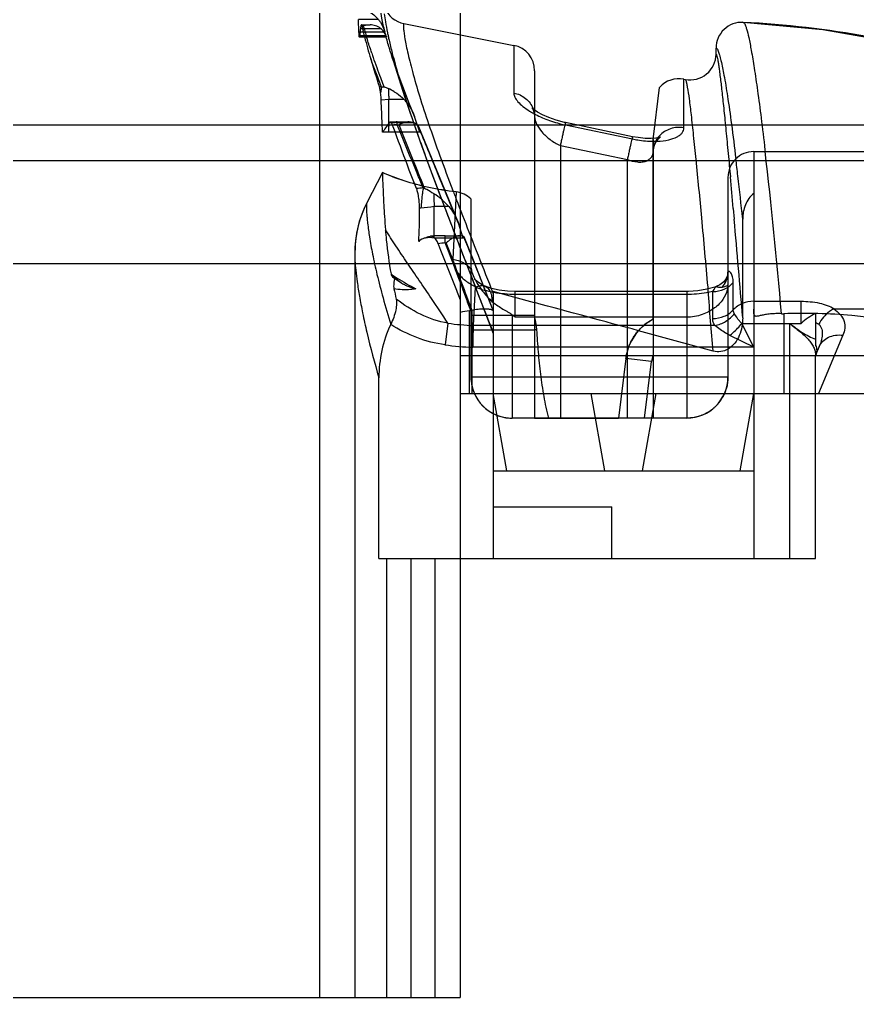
# Model space of a CAD drawing. Header units: millimetres. Extents: x 23075 to 24509, y -21593 to -20579.
# Drawn here: x 23696.15 to 23712.48, y -21283.62 to -21264.56 of the extents above; entities that cross this region are included whole.
import ezdxf

# ---------------------------------------------------------------- set-up
doc = ezdxf.new("R2010")
doc.units = ezdxf.units.MM
doc.header["$LTSCALE"] = 8
doc.layers.add('Cav-cor', color=30, linetype='Continuous')

# ---------------------------------------------------------------- blocks, each defined once
blk = doc.blocks.new('20160901.135126')
at = {"layer": 'Cav-cor', "color": 241}
for p, q in [((-61.316, 21.562), (-61.316, -7.438)), ((-58.578, 21.562), (-58.578, -7.438)), ((-60.171, 11.623), (-60.556, 11.623)), ((-60.549, 11.378), (-60.556, 11.623)), ((-60.52, 11.45), (-60.128, 11.45)), ((-60.503, 11.519), (-60.334, 11.519)), ((-60.493, 11.498), (-60.466, 11.498)), ((-60.492, 11.492), (-60.493, 11.498)), ((-60.489, 11.481), (-60.492, 11.492)), ((-60.334, 11.519), (-60.466, 11.498)), ((-59.674, 11.543), (-57.532, 11.119)), ((-59.674, 11.543), (-57.532, 11.119)), ((-53.081, 11.569), (-53.081, 11.569)), ((-53.06, 11.568), (-53.081, 11.569)), ((-53.061, 11.568), (-53.06, 11.568)), ((-53.06, 11.568), (-53.06, 11.568)), ((-60.042, 11.378), (-60.549, 11.378)), ((-60.015, 11.279), (-60.54, 11.279)), ((-60.023, 11.307), (-60.534, 11.307)), ((-60.042, 11.378), (-60.045, 11.388)), ((-57.532, 11.119), (-57.532, 10.191)), ((-53.59, 10.95), (-53.59, 11.066)), ((-53.59, 10.95), (-53.59, 11.066)), ((-59.647, 10.095), (-59.918, 10.941)), ((-59.901, 10.969), (-59.899, 10.962)), ((-57.127, 10.626), (-57.127, 3.853)), ((-57.127, 10.626), (-57.127, 3.853)), ((-60.109, 10.312), (-60.115, 10.326)), ((-60.057, 10.31), (-60.07, 10.344)), ((-54.815, 9.284), (-54.69, 10.301)), ((-54.815, 9.284), (-54.69, 10.301)), ((-54.215, 10.462), (-54.19, 10.457)), ((-54.215, 10.457), (-54.215, 10.462)), ((-54.215, 10.462), (-54.19, 10.457)), ((-54.215, 9.511), (-54.215, 10.457)), ((-59.964, 10.064), (-60.116, 10.052)), ((-59.964, 9.426), (-59.964, 10.064)), ((-59.667, 10.064), (-59.964, 10.064)), ((-59.649, 10.102), (-59.558, 9.826)), ((-59.487, 9.785), (-59.467, 9.731)), ((-59.365, 9.426), (-59.467, 9.731)), ((-60.095, 9.562), (-91.162, 9.562)), ((-43.697, 9.562), (-60.095, 9.562)), ((-59.941, 9.625), (-59.967, 9.606)), ((-59.965, 9.606), (-59.964, 9.546)), ((-59.886, 9.544), (-59.894, 9.566)), ((-59.882, 9.532), (-59.886, 9.544)), ((-59.859, 9.469), (-59.882, 9.532)), ((-59.806, 9.572), (-59.806, 9.629)), ((-59.806, 9.629), (-59.574, 9.629)), ((-59.806, 9.613), (-59.486, 9.613)), ((-59.806, 9.572), (-59.767, 9.572)), ((-59.748, 9.431), (-59.806, 9.572)), ((-59.711, 9.431), (-59.767, 9.572)), ((-59.486, 9.613), (-59.573, 9.629)), ((-59.379, 9.514), (-59.384, 9.531)), ((-58.632, 7.705), (-59.384, 9.531)), ((-56.527, 9.569), (-55.22, 9.296)), ((-55.215, 9.34), (-56.522, 9.613)), ((-59.42, 9.426), (-59.964, 9.426)), ((-59.845, 9.431), (-59.859, 9.469)), ((-59.365, 9.426), (-59.42, 9.426)), ((-56.624, 9.169), (-56.624, 3.853)), ((-56.624, 9.169), (-55.318, 8.896)), ((-54.815, 5.784), (-54.815, 9.284)), ((-54.815, 9.284), (-54.815, 3.853)), ((-54.678, 9.328), (-54.673, 9.331)), ((-52.856, 9.049), (-47.7, 9.049)), ((-52.856, 9.049), (-52.856, 1.12)), ((-52.856, 9.049), (-47.7, 9.049)), ((-52.636, 9.08), (-52.633, 9.054)), ((-91.162, 8.878), (-9.896, 8.878)), ((-55.318, 3.853), (-55.318, 8.896)), ((-60.089, 8.639), (-60.396, 8.051)), ((-60.089, 8.639), (-60.396, 8.051)), ((-60.089, 8.639), (-60.396, 8.051)), ((-60.089, 8.639), (-60.089, 8.639)), ((-59.116, 8.586), (-59.016, 8.322)), ((-53.326, 8.718), (-53.311, 8.559)), ((-59.427, 8.327), (-59.466, 8.427)), ((-53.358, 8.546), (-53.358, 4.657)), ((-53.358, 8.546), (-53.358, 4.657)), ((-59.312, 8.376), (-59.315, 8.385)), ((-59.297, 8.339), (-59.312, 8.376)), ((-59.272, 8.338), (-59.291, 8.383)), ((-59.016, 8.322), (-58.846, 7.871)), ((-58.655, 8.263), (-58.722, 6.951)), ((-58.718, 8.29), (-58.708, 8.265)), ((-60.397, 8.051), (-60.457, 7.926)), ((-60.396, 8.051), (-60.396, 8.051)), ((-60.396, 8.051), (-60.396, 8.051)), ((-58.368, 8.129), (-58.368, 4.657)), ((-58.368, 8.129), (-58.368, 4.657)), ((-60.457, 7.926), (-60.544, 7.687)), ((-59.085, 7.361), (-59.085, 7.977)), ((-58.798, 7.977), (-59.085, 7.977)), ((-58.846, 7.871), (-57.931, 5.502)), ((-53.255, 7.938), (-53.236, 7.729)), ((-58.632, 7.706), (-58.606, 7.636)), ((-58.517, 7.361), (-58.606, 7.636)), ((-53.071, 5.807), (-53.071, 7.735)), ((-59.152, 7.398), (-59.163, 7.396)), ((-59.095, 7.404), (-59.099, 7.404)), ((-59.082, 7.404), (-59.095, 7.404)), ((-58.517, 7.361), (-59.085, 7.361)), ((-58.991, 7.222), (-59.004, 7.254)), ((-58.868, 7.27), (-58.868, 7.408)), ((-58.868, 7.407), (-58.568, 7.407)), ((-58.868, 7.27), (-58.85, 7.27)), ((-58.568, 7.407), (-58.588, 7.408)), ((-58.503, 7.381), (-58.502, 7.386)), ((-60.632, 7.084), (-60.632, 7.038)), ((-60.624, -7.438), (-60.624, 7.125)), ((-60.624, -7.438), (-60.624, 7.125)), ((-91.162, 6.868), (-9.896, 6.868)), ((-60.632, 7.048), (-60.632, -7.438)), ((-53.358, 6.696), (-53.358, 6.696)), ((-59.895, 6.609), (-59.711, 6.483)), ((-58.081, 6.656), (-58.008, 6.471)), ((-53.367, 6.634), (-53.39, 6.578)), ((-58.317, 5.659), (-58.279, 6.405)), ((-58.089, 6.423), (-58.129, 6.442)), ((-58.097, 6.427), (-58.089, 6.423)), ((-58.089, 6.424), (-58.097, 6.427)), ((-57.963, 6.382), (-58.089, 6.424)), ((-58.008, 6.471), (-57.976, 6.391)), ((-57.976, 6.391), (-57.946, 6.315)), ((-57.946, 6.315), (-57.931, 6.276)), ((-57.931, 6.319), (-57.931, 1.12)), ((-57.534, 6.213), (-57.931, 6.319)), ((-57.504, 5.863), (-57.504, 6.324)), ((-57.127, 6.324), (-57.504, 6.324)), ((-54.815, 6.324), (-57.127, 6.324)), ((-54.162, 6.324), (-54.815, 6.324)), ((-54.162, 6.324), (-54.162, 3.853)), ((-53.753, 6.405), (-53.75, 6.372)), ((-53.75, 6.372), (-53.747, 6.339)), ((-53.516, 6.451), (-53.589, 6.417)), ((-53.589, 6.417), (-53.589, 6.417)), ((-57.127, 6.104), (-57.534, 6.213)), ((-54.162, 6.264), (-57.504, 6.264)), ((-52.856, 6.132), (-51.932, 6.132)), ((-51.932, 5.7), (-51.932, 6.132)), ((-58.392, 4.336), (-58.392, 5.944)), ((-58.352, 5.952), (-58.371, 5.948)), ((-58.345, 5.953), (-58.368, 6.015)), ((-58.352, 5.952), (-58.352, 4.336)), ((-51.284, 5.985), (-48.941, 5.985)), ((-58.368, 5.863), (-57.127, 5.863)), ((-57.564, 5.87), (-57.564, 3.853)), ((-57.504, 5.821), (-57.504, 5.863)), ((-54.815, 5.821), (-57.504, 5.821)), ((-54.162, 5.821), (-54.815, 5.821)), ((-52.271, 5.888), (-52.271, 4.336)), ((-51.65, 5.895), (-51.65, 5.27)), ((-58.816, 5.704), (-58.872, 5.282)), ((-58.368, 5.578), (-57.127, 5.578)), ((-53.614, 5.659), (-58.317, 5.659)), ((-57.089, 5.578), (-57.127, 5.578)), ((-54.815, 5.48), (-55.1, 5.557)), ((-53.089, 5.7), (-51.932, 5.7)), ((-52.856, 5.234), (-53.089, 5.7)), ((-52.152, 1.12), (-52.152, 5.7)), ((-53.645, 5.16), (-54.815, 5.48)), ((-52.856, 5.234), (-53.322, 5.467)), ((-51.116, 5.47), (-51.596, 4.336)), ((-52.856, 5.234), (-58.327, 5.234)), ((-51.578, 5.247), (-51.65, 5.079)), ((-58.578, 5.077), (-47.563, 5.077)), ((-55.345, 5.018), (-55.489, 3.853)), ((-55.345, 5.018), (-55.489, 3.853)), ((-54.846, 4.956), (-55.345, 5.018)), ((-54.982, 3.853), (-54.846, 4.956)), ((-51.65, 1.12), (-51.65, 5.079)), ((-60.161, 1.12), (-60.161, 4.637)), ((-58.368, 4.657), (-54.815, 4.657)), ((-54.815, 4.657), (-53.358, 4.657)), ((-58.578, 4.336), (-43.7, 4.336)), ((-57.665, 2.828), (-57.931, 4.336)), ((-55.755, 2.828), (-56.021, 4.336)), ((-54.766, 4.336), (-55.032, 2.828)), ((-53.121, 2.828), (-52.856, 4.336)), ((-54.162, 3.853), (-57.564, 3.853)), ((-54.162, 3.853), (-57.564, 3.853)), ((-57.127, 3.853), (-55.489, 3.853)), ((-57.931, 2.828), (-52.856, 2.828)), ((-57.931, 2.125), (-55.619, 2.125)), ((-55.619, 1.12), (-55.619, 2.125)), ((-60.161, 1.12), (-51.65, 1.12)), ((-60.01, 1.12), (-60.01, -7.438)), ((-59.539, 1.12), (-59.539, -7.438)), ((-59.067, -7.438), (-59.067, 1.12)), ((-91.162, -7.438), (-60.624, -7.438)), ((-91.162, -7.438), (-60.624, -7.438)), ((-60.624, -7.438), (-58.578, -7.438))]:
    blk.add_line(p, q, dxfattribs=at)
for points in [[(-48.221, 10.71), (-49.769, 11.119), (-51.51, 11.425), (-53.06, 11.568)], [(-59.487, 9.785), (-59.562, 9.972), (-59.824, 10.665), (-59.918, 10.942)], [(-59.558, 9.826), (-59.355, 9.239), (-59.116, 8.586)], [(-57.172, 9.898), (-57.174, 9.899), (-57.161, 9.879), (-57.14, 9.827), (-57.127, 9.742), (-57.127, 9.729)], [(-56.522, 9.613), (-56.545, 9.617), (-56.705, 9.66), (-56.851, 9.712), (-56.974, 9.767), (-57.069, 9.82), (-57.133, 9.863), (-57.167, 9.892), (-57.172, 9.898)], [(-59.806, 9.629), (-59.825, 9.629), (-59.941, 9.625)], [(-54.673, 9.331), (-54.676, 9.33), (-54.704, 9.321), (-54.764, 9.311), (-54.855, 9.304), (-54.972, 9.306), (-55.109, 9.321), (-55.215, 9.34)], [(-54.815, 9.052), (-54.815, 9.068), (-54.795, 9.171)], [(-54.795, 9.171), (-54.753, 9.254), (-54.708, 9.306), (-54.678, 9.328)], [(-60.544, 7.687), (-60.594, 7.478), (-60.618, 7.313)], [(-60.618, 7.313), (-60.629, 7.185), (-60.632, 7.084)], [(-59.099, 7.404), (-59.132, 7.401), (-59.152, 7.398)], [(-58.868, 7.408), (-58.98, 7.407), (-59.095, 7.404)], [(-57.931, 5.953), (-58.333, 6.968), (-58.502, 7.386)], [(-53.358, 6.696), (-53.359, 6.685), (-53.367, 6.634)], [(-58.288, 6.559), (-58.294, 6.567), (-58.292, 6.565)], [(-58.129, 6.442), (-58.221, 6.499), (-58.276, 6.546), (-58.288, 6.559)], [(-53.39, 6.578), (-53.439, 6.513), (-53.516, 6.451)], [(-57.504, 6.324), (-57.655, 6.33), (-57.815, 6.35), (-57.963, 6.382)], [(-53.589, 6.417), (-53.613, 6.409), (-53.771, 6.365), (-53.948, 6.336), (-54.129, 6.324), (-54.162, 6.324)]]:
    blk.add_lwpolyline(points, dxfattribs=at)
for centre, radius, start, end in [((-59.576, 12.036), 0.502, 200.8688, 258.8003), ((-59.576, 12.036), 0.502, 200.8688, 258.8003), ((-44.552, 9.765), 16.056, 173.9748, 174.4892), ((-50.487, 13.872), 10.284, 193.4405, 193.8844), ((-53.789, 13.354), 6.93, 195.5336, 196.19), ((-53.087, 11.066), 0.503, 86.9336, 179.9949), ((-53.087, 11.066), 0.503, 86.9336, 179.9949), ((-54.124, -8.506), 20.102, 72.9238, 86.9667), ((-54.126, -8.515), 20.111, 72.9265, 86.963), ((-54.124, -8.506), 20.102, 72.9238, 86.9667), ((-49.709, 14.065), 11.086, 193.8881, 194.3953), ((-49.26, 14.18), 11.549, 194.3939, 194.5214), ((-52.812, 13.638), 7.947, 196.198, 196.8556), ((-47.124, 14.75), 13.76, 194.588, 196.4465), ((-52.125, 13.846), 8.664, 196.8532, 197.1283), ((-54.796, 12.669), 5.403, 194.5492, 194.8748), ((-53.035, 12.82), 7.109, 191.8036, 192.3435), ((-57.629, 10.626), 0.503, 359.9954, 78.7935), ((-57.629, 10.626), 0.503, 359.9954, 78.7935), ((-47.165, 15.472), 13.885, 198.9347, 199.304), ((-47.904, 14.049), 12.386, 194.4304, 195.3991), ((-54.092, 10.95), 0.502, 258.7911, 0.0074), ((-54.092, 10.95), 0.502, 258.7911, 0.0074), ((-41.715, 16.363), 19.404, 196.4927, 198.1718), ((-60.106, 9.186), 1.126, 90.1722, 92.3177), ((-60.435, 10.218), 0.299, 16.3009, 18.1122), ((-60.527, 10.191), 0.395, 14.0657, 16.2802), ((-60.029, 12.058), 1.748, 267.3706, 269.0709), ((-54.313, 9.969), 0.502, 78.7993, 138.5832), ((-54.313, 9.969), 0.502, 78.7993, 138.5832), ((-60.403, 9.338), 1.033, 58.2948, 65.5278), ((-60.356, 9.38), 0.971, 44.7522, 45.4832), ((-60.198, 9.538), 0.748, 38.7094, 44.7071), ((-60.239, 9.505), 0.8, 34.9908, 38.7332), ((-57.575, 9.728), 0.448, 15.6094, 20.8937), ((-56.255, 11.426), 1.86, 241.8669, 242.7044), ((-59.805, 7.876), 1.737, 90.0356, 95.2717), ((-59.723, 7.702), 1.872, 92.5295, 95.2332), ((-52.591, 10.539), 6.864, 188.5854, 189.3284), ((-54.797, 10.91), 1.66, 269.4855, 271.5307), ((-54.795, 10.801), 1.551, 271.5437, 272.369), ((-52.856, 8.546), 0.503, 90.0072, 180.0077), ((-52.856, 8.546), 0.503, 90.007, 180.0076), ((-158.402, -3.201), 106.477, 4.89747, 6.60932), ((-124.126, 0.312), 71.441, 6.64111, 6.91365), ((-283.626, -12.682), 231.292, 5.1148, 5.26925), ((-137.835, -1.283), 85.243, 6.07285, 6.64022), ((-59.253, 7.189), 1.152, 92.1756, 98.7014), ((-59.925, 8.134), 0.534, 18.2763, 21.2221), ((-59.149, 10.328), 1.994, 265.7635, 266.4594), ((-59.988, 6.892), 1.612, 49.2751, 56.2914), ((21.782, 39.101), 86.195, 200.96225, 201.1176), ((-58.713, 7.764), 0.502, 46.6079, 83.3515), ((-58.713, 7.764), 0.502, 46.6079, 83.3515), ((-58.622, 7.125), 2.002, 152.4254, 179.9998), ((-58.622, 7.125), 2.002, 152.4254, 179.9998), ((-60.784, 7.951), 1.415, 3.3512, 6.8121), ((-60.886, 7.945), 1.517, 0.0138, 3.355), ((-54.062, 7.573), 5.294, 174.3299, 175.9399), ((78.122, 60.877), 146.597, 201.12328, 201.39272), ((-59.269, 7.072), 0.879, 94.7522, 96.5549), ((-435.341, -26.184), 383.607, 4.78372, 5.07187), ((-58.616, 7.124), 2.008, 167.1285, 179.9794), ((-59.036, 6.505), 0.9, 92.8797, 98.1056), ((-59.142, 7.327), 0.0722, 91.6062, 97.6523), ((-59.092, 7.32), 0.0842, 94.4239, 98.3251), ((-58.866, 1.53), 5.877, 90.0199, 92.1414), ((-59.188, 7.245), 0.167, 45.4034, 49.5077), ((-58.621, 4.599), 2.682, 95.2845, 98.2183), ((-104.311, -10.564), 48.817, 20.1015, 21.4273), ((-132.019, -21.568), 78.647, 20.69277, 21.51021), ((-58.563, 7.123), 0.288, 106.7168, 109.7911), ((-57.127, 6.395), 1.693, 144.3682, 145.1864), ((-173.479, -39.286), 124.086, 21.37824, 22.09154), ((240.962, 124.569), 321.45, 201.37612, 201.51933), ((-53.784, 6.696), 0.426, 355.6443, 359.9924), ((-85.519, 6.259), 32.265, 359.4726, 0.4211), ((-50.206, 8.401), 9.872, 191.8346, 193.0269), ((-462.991, -29.721), 410.83, 4.87045, 5.03557), ((-98.957, -8.595), 43.113, 19.7144, 20.0895), ((-150.143, -28.436), 98.029, 20.57524, 20.70503), ((-215.03, -583.046), 609.944, 74.799123, 74.996278), ((-58.247, 5.321), 0.639, 101.2088, 103.146), ((-56.824, 6.737), 1.14, 229.5314, 230.0967), ((-54.348, 4.894), 1.005, 117.744, 172.96), ((-52.288, 6.341), 0.452, 266.7312, 272.0917), ((-58.061, 11.273), 5.62, 262.2883, 267.3899), ((-58.052, 11.456), 6.228, 262.4281, 267.4634), ((-54.348, 4.894), 0.502, 158.5983, 172.96), ((-57.564, 4.657), 0.804, 180, 270), ((-54.162, 4.657), 0.804, 270, 0)]:
    blk.add_arc(centre, radius, start, end, dxfattribs=at)
for points, knots in [([(-60.441, 11.824), (-60.417, 11.814), (-60.315, 11.764), (-60.226, 11.689), (-60.171, 11.623)], [0, 0, 0, 0, 0.235556, 1, 1, 1, 1]), ([(-60.045, 11.389), (-60.067, 11.476), (-60.099, 11.623), (-60.119, 11.773), (-60.122, 11.834)], [0, 0, 0, 0, 0.591201, 1, 1, 1, 1]), ([(-60.057, 11.737), (-60.051, 11.684), (-60.033, 11.56), (-60.009, 11.437), (-59.994, 11.366)], [0, 0, 0, 0, 0.424872, 1, 1, 1, 1]), ([(-60.503, 11.519), (-60.505, 11.519), (-60.509, 11.512), (-60.512, 11.499), (-60.517, 11.477), (-60.518, 11.46), (-60.52, 11.45)], [0, 0, 0, 0, 0.086769, 0.278315, 0.583753, 1, 1, 1, 1]), ([(-60.499, 11.515), (-60.499, 11.516), (-60.5, 11.517), (-60.502, 11.519), (-60.503, 11.519)], [0, 0, 0, 0, 0.343448, 1, 1, 1, 1]), ([(-60.493, 11.498), (-60.493, 11.5), (-60.495, 11.506), (-60.497, 11.511), (-60.499, 11.515)], [0, 0, 0, 0, 0.315317, 1, 1, 1, 1]), ([(-60.128, 11.45), (-60.157, 11.473), (-60.224, 11.509), (-60.298, 11.519), (-60.334, 11.519)], [0, 0, 0, 0, 0.504093, 1, 1, 1, 1]), ([(-60.171, 11.623), (-60.156, 11.606), (-60.103, 11.534), (-60.065, 11.452), (-60.045, 11.388)], [0, 0, 0, 0, 0.254868, 1, 1, 1, 1]), ([(-60.023, 11.307), (-60.032, 11.333), (-60.061, 11.387), (-60.103, 11.43), (-60.128, 11.45)], [0, 0, 0, 0, 0.467049, 1, 1, 1, 1]), ([(-59.674, 11.542), (-59.676, 11.54), (-59.679, 11.531), (-59.683, 11.506), (-59.682, 11.458), (-59.674, 11.379), (-59.659, 11.274), (-59.635, 11.142), (-59.602, 10.986), (-59.559, 10.805), (-59.485, 10.519), (-59.365, 10.109), (-59.186, 9.563), (-58.967, 8.947), (-58.805, 8.516), (-58.718, 8.29)], [0, 0, 0, 0, 0.002842, 0.007432, 0.022392, 0.045483, 0.076834, 0.116213, 0.163352, 0.21798, 0.279826, 0.42408, 0.59389, 0.786778, 1, 1, 1, 1]), ([(-53.06, 11.568), (-53.055, 11.568), (-53.043, 11.558), (-53.029, 11.533), (-53.012, 11.494), (-52.984, 11.407), (-52.946, 11.248), (-52.897, 10.994), (-52.84, 10.649), (-52.777, 10.209), (-52.707, 9.675), (-52.66, 9.289), (-52.636, 9.08)], [0, 0, 0, 0, 0.006111, 0.016877, 0.03347, 0.056644, 0.125027, 0.226055, 0.363377, 0.538986, 0.751754, 1, 1, 1, 1]), ([(-60.54, 11.279), (-60.54, 11.279), (-60.542, 11.282), (-60.543, 11.287), (-60.544, 11.295), (-60.546, 11.312), (-60.547, 11.34), (-60.548, 11.365), (-60.549, 11.378)], [0, 0, 0, 0, 0.021958, 0.07425, 0.158317, 0.273364, 0.588984, 1, 1, 1, 1]), ([(-60.534, 11.307), (-60.534, 11.303), (-60.535, 11.296), (-60.537, 11.287), (-60.538, 11.282), (-60.539, 11.279), (-60.54, 11.279)], [0, 0, 0, 0, 0.419498, 0.727934, 0.919675, 1, 1, 1, 1]), ([(-60.298, 10.966), (-60.308, 10.995), (-60.345, 11.104), (-60.38, 11.213), (-60.405, 11.294)], [0, 0, 0, 0, 0.263307, 1, 1, 1, 1]), ([(-60.014, 11.279), (-60.013, 11.279), (-60.014, 11.283), (-60.015, 11.287), (-60.018, 11.296), (-60.021, 11.307), (-60.025, 11.322), (-60.032, 11.346), (-60.038, 11.365), (-60.042, 11.378)], [0, 0, 0, 0, 0.017022, 0.068421, 0.153664, 0.270695, 0.417146, 0.59025, 1, 1, 1, 1]), ([(-60.024, 11.307), (-60.023, 11.303), (-60.02, 11.296), (-60.017, 11.287), (-60.015, 11.283), (-60.014, 11.279), (-60.014, 11.279)], [0, 0, 0, 0, 0.42302, 0.736338, 0.930835, 1, 1, 1, 1]), ([(-59.918, 10.941), (-59.927, 10.971), (-59.963, 11.084), (-59.996, 11.198), (-60.018, 11.282)], [0, 0, 0, 0, 0.269666, 1, 1, 1, 1]), ([(-59.98, 11.3), (-59.975, 11.275), (-59.95, 11.164), (-59.923, 11.054), (-59.901, 10.969)], [0, 0, 0, 0, 0.230239, 1, 1, 1, 1]), ([(-53.59, 11.066), (-53.586, 11.066), (-53.574, 11.059), (-53.554, 11.026), (-53.542, 10.992), (-53.533, 10.966)], [0, 0, 0, 0, 0.113308, 0.304535, 1, 1, 1, 1]), ([(-60.07, 10.344), (-60.088, 10.391), (-60.157, 10.57), (-60.222, 10.749), (-60.269, 10.882)], [0, 0, 0, 0, 0.264812, 1, 1, 1, 1]), ([(-59.467, 9.731), (-59.554, 9.948), (-59.712, 10.346), (-59.856, 10.75), (-59.916, 10.934)], [0, 0, 0, 0, 0.546937, 1, 1, 1, 1]), ([(-53.59, 10.95), (-53.585, 10.944), (-53.578, 10.924), (-53.568, 10.887), (-53.556, 10.831), (-53.544, 10.759), (-53.531, 10.669), (-53.51, 10.516), (-53.483, 10.287), (-53.448, 9.969), (-53.41, 9.596), (-53.369, 9.173), (-53.341, 8.875), (-53.326, 8.718)], [0, 0, 0, 0, 0.009906, 0.027209, 0.05222, 0.085028, 0.125491, 0.173369, 0.290166, 0.433173, 0.600339, 0.789833, 1, 1, 1, 1]), ([(-53.533, 10.966), (-53.53, 10.956), (-53.515, 10.909), (-53.503, 10.861), (-53.494, 10.822)], [0, 0, 0, 0, 0.207025, 1, 1, 1, 1]), ([(-60.115, 10.326), (-60.151, 10.417), (-60.222, 10.592), (-60.288, 10.769), (-60.32, 10.854)], [0, 0, 0, 0, 0.519105, 1, 1, 1, 1]), ([(-59.846, 10.76), (-59.832, 10.709), (-59.77, 10.488), (-59.703, 10.269), (-59.649, 10.101)], [0, 0, 0, 0, 0.23072, 1, 1, 1, 1]), ([(-53.494, 10.822), (-53.472, 10.729), (-53.426, 10.5), (-53.359, 10.087), (-53.283, 9.544), (-53.231, 9.136), (-53.204, 8.911)], [0, 0, 0, 0, 0.148308, 0.363052, 0.647944, 1, 1, 1, 1]), ([(-60.109, 10.312), (-60.11, 10.308), (-60.113, 10.291), (-60.116, 10.274), (-60.118, 10.261)], [0, 0, 0, 0, 0.216503, 1, 1, 1, 1]), ([(-60.058, 10.31), (-60.051, 10.308), (-60.023, 10.298), (-59.995, 10.287), (-59.975, 10.278)], [0, 0, 0, 0, 0.244357, 1, 1, 1, 1]), ([(-54.19, 10.457), (-54.185, 10.451), (-54.178, 10.433), (-54.173, 10.415), (-54.17, 10.403)], [0, 0, 0, 0, 0.367024, 1, 1, 1, 1]), ([(-54.17, 10.403), (-54.168, 10.396), (-54.16, 10.364), (-54.154, 10.33), (-54.15, 10.304)], [0, 0, 0, 0, 0.204868, 1, 1, 1, 1]), ([(-54.15, 10.304), (-54.136, 10.229), (-54.111, 10.049), (-54.073, 9.736), (-54.03, 9.342), (-53.962, 8.674), (-53.867, 7.687), (-53.793, 6.857), (-53.753, 6.405)], [0, 0, 0, 0, 0.058079, 0.139157, 0.241032, 0.361723, 0.652889, 1, 1, 1, 1]), ([(-60.127, 10.193), (-60.129, 10.202), (-60.133, 10.233), (-60.139, 10.265), (-60.144, 10.287)], [0, 0, 0, 0, 0.282336, 1, 1, 1, 1]), ([(-60.118, 10.261), (-60.119, 10.256), (-60.123, 10.233), (-60.125, 10.21), (-60.127, 10.193)], [0, 0, 0, 0, 0.229351, 1, 1, 1, 1]), ([(-60.116, 10.052), (-60.116, 10.064), (-60.119, 10.111), (-60.123, 10.158), (-60.127, 10.193)], [0, 0, 0, 0, 0.266417, 1, 1, 1, 1]), ([(-59.975, 10.278), (-59.974, 10.264), (-59.973, 10.232), (-59.975, 10.191), (-59.974, 10.155), (-59.969, 10.115), (-59.963, 10.085), (-59.964, 10.064)], [0, 0, 0, 0, 0.201583, 0.440284, 0.571119, 0.708935, 1, 1, 1, 1]), ([(-59.86, 10.217), (-59.844, 10.207), (-59.778, 10.164), (-59.718, 10.114), (-59.675, 10.073)], [0, 0, 0, 0, 0.243191, 1, 1, 1, 1]), ([(-57.532, 10.191), (-57.449, 10.176), (-57.29, 10.105), (-57.185, 9.964), (-57.156, 9.888)], [0, 0, 0, 0, 0.507967, 1, 1, 1, 1]), ([(-57.532, 10.191), (-57.532, 10.163), (-57.513, 10.1), (-57.449, 10.013), (-57.351, 9.923), (-57.271, 9.867), (-57.226, 9.84)], [0, 0, 0, 0, 0.173807, 0.395199, 0.671134, 1, 1, 1, 1]), ([(-60.09, 9.426), (-60.092, 9.478), (-60.099, 9.687), (-60.109, 9.896), (-60.116, 10.052)], [0, 0, 0, 0, 0.251654, 1, 1, 1, 1]), ([(-59.647, 10.095), (-59.544, 9.774), (-59.304, 9.087), (-58.895, 7.998), (-58.428, 6.789), (-58.1, 5.945), (-57.931, 5.507)], [0, 0, 0, 0, 0.206261, 0.445894, 0.712367, 1, 1, 1, 1]), ([(-57.226, 9.84), (-57.219, 9.835), (-57.188, 9.816), (-57.157, 9.798), (-57.132, 9.785)], [0, 0, 0, 0, 0.242936, 1, 1, 1, 1]), ([(-57.127, 9.729), (-57.127, 9.68), (-57.089, 9.57), (-56.982, 9.42), (-56.826, 9.275), (-56.696, 9.199), (-56.624, 9.169)], [0, 0, 0, 0, 0.190332, 0.428459, 0.703035, 1, 1, 1, 1]), ([(-57.108, 9.773), (-57.021, 9.727), (-56.83, 9.647), (-56.632, 9.591), (-56.527, 9.569)], [0, 0, 0, 0, 0.480093, 1, 1, 1, 1]), ([(-59.965, 9.609), (-59.986, 9.577), (-60.027, 9.515), (-60.069, 9.454), (-60.09, 9.426)], [0, 0, 0, 0, 0.523068, 1, 1, 1, 1]), ([(-59.902, 9.585), (-59.904, 9.591), (-59.91, 9.602), (-59.921, 9.618), (-59.934, 9.626), (-59.941, 9.625)], [0, 0, 0, 0, 0.349256, 0.624524, 1, 1, 1, 1]), ([(-59.894, 9.566), (-59.895, 9.568), (-59.897, 9.574), (-59.9, 9.58), (-59.902, 9.585)], [0, 0, 0, 0, 0.26406, 1, 1, 1, 1]), ([(-59.573, 9.629), (-59.589, 9.629), (-59.657, 9.624), (-59.722, 9.597), (-59.767, 9.572)], [0, 0, 0, 0, 0.231732, 1, 1, 1, 1]), ([(-59.384, 9.531), (-59.391, 9.548), (-59.422, 9.583), (-59.462, 9.603), (-59.486, 9.613)], [0, 0, 0, 0, 0.406836, 1, 1, 1, 1]), ([(-56.522, 9.613), (-56.523, 9.613), (-56.524, 9.609), (-56.526, 9.604), (-56.529, 9.593), (-56.533, 9.579), (-56.537, 9.561), (-56.545, 9.529), (-56.556, 9.482), (-56.571, 9.416), (-56.588, 9.34), (-56.606, 9.256), (-56.618, 9.198), (-56.624, 9.169)], [0, 0, 0, 0, 0.005122, 0.019322, 0.042664, 0.075034, 0.116188, 0.1657, 0.288018, 0.438064, 0.610854, 0.800679, 1, 1, 1, 1]), ([(-56.527, 9.569), (-56.526, 9.576), (-56.524, 9.586), (-56.522, 9.599), (-56.521, 9.608), (-56.521, 9.611), (-56.522, 9.613), (-56.522, 9.613)], [0, 0, 0, 0, 0.42874, 0.740216, 0.93083, 0.980078, 1, 1, 1, 1]), ([(-59.964, 9.426), (-59.975, 9.428), (-60.017, 9.432), (-60.059, 9.43), (-60.09, 9.426)], [0, 0, 0, 0, 0.256914, 1, 1, 1, 1]), ([(-59.466, 8.427), (-59.5, 8.514), (-59.629, 8.848), (-59.755, 9.183), (-59.845, 9.431)], [0, 0, 0, 0, 0.262996, 1, 1, 1, 1]), ([(-59.315, 8.385), (-59.353, 8.477), (-59.497, 8.826), (-59.641, 9.174), (-59.748, 9.431)], [0, 0, 0, 0, 0.262942, 1, 1, 1, 1]), ([(-59.291, 8.383), (-59.328, 8.475), (-59.467, 8.825), (-59.607, 9.174), (-59.711, 9.431)], [0, 0, 0, 0, 0.263097, 1, 1, 1, 1]), ([(-58.605, 7.632), (-58.741, 7.966), (-59, 8.593), (-59.259, 9.22), (-59.379, 9.514)], [0, 0, 0, 0, 0.531862, 1, 1, 1, 1]), ([(-55.215, 9.34), (-55.216, 9.34), (-55.217, 9.336), (-55.219, 9.331), (-55.222, 9.32), (-55.226, 9.306), (-55.231, 9.288), (-55.238, 9.257), (-55.249, 9.209), (-55.264, 9.143), (-55.281, 9.067), (-55.299, 8.984), (-55.312, 8.926), (-55.318, 8.896)], [0, 0, 0, 0, 0.005117, 0.01931, 0.042646, 0.075013, 0.116164, 0.165672, 0.287986, 0.438034, 0.610835, 0.800672, 1, 1, 1, 1]), ([(-55.22, 9.296), (-55.219, 9.302), (-55.218, 9.313), (-55.216, 9.327), (-55.215, 9.335), (-55.215, 9.339), (-55.215, 9.34), (-55.215, 9.34)], [0, 0, 0, 0, 0.428682, 0.740231, 0.930918, 0.980155, 1, 1, 1, 1]), ([(-54.695, 9.356), (-54.705, 9.345), (-54.741, 9.302), (-54.769, 9.253), (-54.784, 9.214)], [0, 0, 0, 0, 0.252551, 1, 1, 1, 1]), ([(-54.731, 9.251), (-54.658, 9.254), (-54.527, 9.269), (-54.378, 9.316), (-54.292, 9.37), (-54.248, 9.413), (-54.221, 9.46), (-54.215, 9.495), (-54.215, 9.511)], [0, 0, 0, 0, 0.351958, 0.629878, 0.741153, 0.836609, 0.920709, 1, 1, 1, 1]), ([(-54.215, 9.511), (-54.302, 9.527), (-54.483, 9.516), (-54.637, 9.419), (-54.695, 9.356)], [0, 0, 0, 0, 0.505273, 1, 1, 1, 1]), ([(-55.22, 9.296), (-55.186, 9.289), (-55.051, 9.264), (-54.914, 9.251), (-54.812, 9.25)], [0, 0, 0, 0, 0.25728, 1, 1, 1, 1]), ([(-54.784, 9.214), (-54.789, 9.201), (-54.807, 9.149), (-54.815, 9.093), (-54.815, 9.052)], [0, 0, 0, 0, 0.251934, 1, 1, 1, 1]), ([(-55.318, 8.896), (-55.256, 8.871), (-55.161, 8.844), (-55.036, 8.843), (-54.957, 8.861), (-54.893, 8.894), (-54.847, 8.939), (-54.821, 8.993), (-54.815, 9.032), (-54.815, 9.052)], [0, 0, 0, 0, 0.323949, 0.470291, 0.599947, 0.712861, 0.81303, 0.906705, 1, 1, 1, 1]), ([(-60.089, 8.639), (-60.09, 8.637), (-60.09, 8.629), (-60.091, 8.615), (-60.091, 8.591), (-60.09, 8.56), (-60.089, 8.52), (-60.087, 8.451), (-60.082, 8.342), (-60.075, 8.186), (-60.065, 7.996), (-60.052, 7.772), (-60.041, 7.612), (-60.034, 7.526)], [0, 0, 0, 0, 0.006232, 0.019613, 0.040298, 0.068385, 0.103963, 0.147115, 0.256333, 0.396234, 0.566799, 0.768057, 1, 1, 1, 1]), ([(-58.655, 8.263), (-58.834, 8.284), (-59.176, 8.339), (-59.656, 8.465), (-59.952, 8.578), (-60.089, 8.639)], [0, 0, 0, 0, 0.363776, 0.697227, 1, 1, 1, 1]), ([(-59.392, 8.197), (-59.393, 8.207), (-59.401, 8.242), (-59.41, 8.276), (-59.418, 8.301)], [0, 0, 0, 0, 0.268784, 1, 1, 1, 1]), ([(-59.38, 8.119), (-59.38, 8.125), (-59.384, 8.152), (-59.388, 8.178), (-59.392, 8.197)], [0, 0, 0, 0, 0.257751, 1, 1, 1, 1]), ([(-59.314, 8.231), (-59.315, 8.22), (-59.321, 8.175), (-59.326, 8.13), (-59.329, 8.096)], [0, 0, 0, 0, 0.235727, 1, 1, 1, 1]), ([(-59.297, 8.339), (-59.298, 8.331), (-59.305, 8.295), (-59.31, 8.259), (-59.314, 8.231)], [0, 0, 0, 0, 0.222799, 1, 1, 1, 1]), ([(-59.272, 8.338), (-59.257, 8.33), (-59.197, 8.297), (-59.138, 8.262), (-59.093, 8.234)], [0, 0, 0, 0, 0.240994, 1, 1, 1, 1]), ([(-59.093, 8.234), (-59.092, 8.193), (-59.089, 8.108), (-59.085, 8.022), (-59.085, 7.977)], [0, 0, 0, 0, 0.474926, 1, 1, 1, 1]), ([(-52.856, 8.234), (-52.928, 8.176), (-53.038, 8.015), (-53.071, 7.828), (-53.071, 7.735)], [0, 0, 0, 0, 0.499106, 1, 1, 1, 1]), ([(-60.396, 8.051), (-60.4, 8.044), (-60.403, 8.022), (-60.405, 7.982), (-60.404, 7.924), (-60.4, 7.848), (-60.392, 7.756), (-60.376, 7.599), (-60.343, 7.362), (-60.283, 7.029), (-60.195, 6.633), (-60.077, 6.175), (-59.983, 5.851), (-59.93, 5.679)], [0, 0, 0, 0, 0.009739, 0.026433, 0.050302, 0.081427, 0.119762, 0.165141, 0.276463, 0.415475, 0.582556, 0.777424, 1, 1, 1, 1]), ([(-58.936, 8.114), (-58.924, 8.104), (-58.876, 8.06), (-58.83, 8.014), (-58.798, 7.977)], [0, 0, 0, 0, 0.247315, 1, 1, 1, 1]), ([(-59.384, 7.299), (-59.381, 7.353), (-59.37, 7.568), (-59.369, 7.783), (-59.369, 7.945)], [0, 0, 0, 0, 0.248009, 1, 1, 1, 1]), ([(-58.816, 5.704), (-58.921, 5.866), (-59.107, 6.145), (-59.372, 6.535), (-59.605, 6.875), (-59.826, 7.203), (-59.966, 7.42), (-60.034, 7.526)], [0, 0, 0, 0, 0.264577, 0.458145, 0.646545, 0.82766, 1, 1, 1, 1]), ([(-60.034, 7.526), (-60.029, 7.459), (-60.004, 7.17), (-59.963, 6.883), (-59.924, 6.664)], [0, 0, 0, 0, 0.230521, 1, 1, 1, 1]), ([(-59.163, 7.396), (-59.201, 7.385), (-59.278, 7.364), (-59.358, 7.331), (-59.384, 7.299)], [0, 0, 0, 0, 0.490802, 1, 1, 1, 1]), ([(-59.085, 7.361), (-59.14, 7.373), (-59.248, 7.379), (-59.348, 7.332), (-59.384, 7.299)], [0, 0, 0, 0, 0.534357, 1, 1, 1, 1]), ([(-59.08, 7.372), (-59.083, 7.375), (-59.097, 7.385), (-59.113, 7.394), (-59.126, 7.397)], [0, 0, 0, 0, 0.272856, 1, 1, 1, 1]), ([(-59.081, 7.404), (-59.083, 7.404), (-59.089, 7.403), (-59.085, 7.403), (-59.085, 7.403)], [0, 0, 0, 0, 0.818179, 1, 1, 1, 1]), ([(-59.004, 7.254), (-59.009, 7.265), (-59.026, 7.305), (-59.049, 7.342), (-59.071, 7.363)], [0, 0, 0, 0, 0.293488, 1, 1, 1, 1]), ([(-58.793, 7.317), (-58.798, 7.314), (-58.817, 7.298), (-58.836, 7.282), (-58.85, 7.27)], [0, 0, 0, 0, 0.24284, 1, 1, 1, 1]), ([(-58.725, 7.364), (-58.731, 7.36), (-58.754, 7.346), (-58.777, 7.33), (-58.793, 7.317)], [0, 0, 0, 0, 0.23889, 1, 1, 1, 1]), ([(-58.661, 7.394), (-58.666, 7.392), (-58.688, 7.384), (-58.709, 7.373), (-58.725, 7.364)], [0, 0, 0, 0, 0.236944, 1, 1, 1, 1]), ([(-58.588, 7.408), (-58.593, 7.408), (-58.612, 7.407), (-58.632, 7.403), (-58.646, 7.399)], [0, 0, 0, 0, 0.23607, 1, 1, 1, 1]), ([(-58.502, 7.386), (-58.503, 7.389), (-58.509, 7.393), (-58.531, 7.401), (-58.552, 7.405), (-58.568, 7.407)], [0, 0, 0, 0, 0.107479, 0.298599, 1, 1, 1, 1]), ([(-60.624, 7.125), (-60.628, 7.117), (-60.631, 7.091), (-60.632, 7.066), (-60.632, 7.05)], [0, 0, 0, 0, 0.358184, 1, 1, 1, 1]), ([(-58.578, 6.169), (-58.613, 6.259), (-58.749, 6.611), (-58.888, 6.961), (-58.991, 7.222)], [0, 0, 0, 0, 0.257338, 1, 1, 1, 1]), ([(-60.632, 7.042), (-60.632, 7), (-60.627, 6.899), (-60.611, 6.721), (-60.583, 6.493), (-60.539, 6.214), (-60.477, 5.887), (-60.358, 5.353), (-60.246, 4.932), (-60.161, 4.637)], [0, 0, 0, 0, 0.051183, 0.12392, 0.217662, 0.332334, 0.468075, 0.624718, 1, 1, 1, 1]), ([(-58.722, 6.951), (-58.727, 6.854), (-58.662, 6.724), (-58.553, 6.603), (-58.443, 6.507), (-58.345, 6.446), (-58.274, 6.411)], [0, 0, 0, 0, 0.402333, 0.53174, 0.674153, 1, 1, 1, 1]), ([(-58.722, 6.951), (-58.65, 6.943), (-58.51, 6.899), (-58.4, 6.801), (-58.359, 6.744)], [0, 0, 0, 0, 0.507092, 1, 1, 1, 1]), ([(-58.368, 6.811), (-58.368, 6.806), (-58.367, 6.784), (-58.363, 6.762), (-58.359, 6.745)], [0, 0, 0, 0, 0.216663, 1, 1, 1, 1]), ([(-58.359, 6.745), (-58.356, 6.73), (-58.34, 6.668), (-58.315, 6.609), (-58.292, 6.565)], [0, 0, 0, 0, 0.23024, 1, 1, 1, 1]), ([(-53.255, 6.496), (-53.255, 6.534), (-53.261, 6.6), (-53.287, 6.672), (-53.317, 6.704), (-53.337, 6.713), (-53.353, 6.709), (-53.358, 6.7), (-53.358, 6.696)], [0, 0, 0, 0, 0.420394, 0.723648, 0.828101, 0.902365, 0.956255, 1, 1, 1, 1]), ([(-59.924, 6.664), (-59.923, 6.657), (-59.918, 6.637), (-59.907, 6.618), (-59.895, 6.609)], [0, 0, 0, 0, 0.297721, 1, 1, 1, 1]), ([(-59.924, 6.664), (-59.885, 6.636), (-59.728, 6.531), (-59.564, 6.438), (-59.438, 6.375)], [0, 0, 0, 0, 0.252467, 1, 1, 1, 1]), ([(-59.895, 6.609), (-59.889, 6.604), (-59.873, 6.598), (-59.856, 6.6), (-59.847, 6.602)], [0, 0, 0, 0, 0.465402, 1, 1, 1, 1]), ([(-59.847, 6.602), (-59.858, 6.56), (-59.873, 6.486), (-59.875, 6.408), (-59.868, 6.376)], [0, 0, 0, 0, 0.5717, 1, 1, 1, 1]), ([(-59.847, 6.602), (-59.837, 6.591), (-59.797, 6.546), (-59.749, 6.507), (-59.711, 6.483)], [0, 0, 0, 0, 0.24683, 1, 1, 1, 1]), ([(-59.711, 6.483), (-59.69, 6.47), (-59.606, 6.421), (-59.511, 6.389), (-59.439, 6.375)], [0, 0, 0, 0, 0.245508, 1, 1, 1, 1]), ([(-58.292, 6.565), (-58.284, 6.548), (-58.247, 6.48), (-58.205, 6.415), (-58.17, 6.367)], [0, 0, 0, 0, 0.236483, 1, 1, 1, 1]), ([(-53.654, 6.32), (-53.578, 6.321), (-53.428, 6.351), (-53.302, 6.441), (-53.255, 6.496)], [0, 0, 0, 0, 0.509904, 1, 1, 1, 1]), ([(-53.466, 6.409), (-53.435, 6.445), (-53.385, 6.525), (-53.363, 6.617), (-53.359, 6.663)], [0, 0, 0, 0, 0.504247, 1, 1, 1, 1]), ([(-59.438, 6.375), (-59.474, 6.369), (-59.616, 6.349), (-59.763, 6.355), (-59.868, 6.376)], [0, 0, 0, 0, 0.254818, 1, 1, 1, 1]), ([(-58.274, 6.411), (-58.276, 6.41), (-58.279, 6.409), (-58.279, 6.406), (-58.279, 6.405)], [0, 0, 0, 0, 0.574684, 1, 1, 1, 1]), ([(-57.504, 6.264), (-57.643, 6.264), (-57.907, 6.287), (-58.163, 6.358), (-58.279, 6.405)], [0, 0, 0, 0, 0.526978, 1, 1, 1, 1]), ([(-58.274, 6.411), (-58.245, 6.425), (-58.187, 6.444), (-58.124, 6.437), (-58.097, 6.427)], [0, 0, 0, 0, 0.532212, 1, 1, 1, 1]), ([(-58.17, 6.367), (-58.154, 6.346), (-58.09, 6.262), (-58.017, 6.183), (-57.957, 6.128)], [0, 0, 0, 0, 0.239766, 1, 1, 1, 1]), ([(-58.089, 6.423), (-58.06, 6.41), (-58.005, 6.361), (-57.978, 6.294), (-57.969, 6.257)], [0, 0, 0, 0, 0.461, 1, 1, 1, 1]), ([(-53.371, 6.35), (-53.387, 6.285), (-53.453, 6.152), (-53.622, 5.983), (-53.865, 5.854), (-54.06, 5.821), (-54.162, 5.821)], [0, 0, 0, 0, 0.197216, 0.427904, 0.697723, 1, 1, 1, 1]), ([(-53.654, 6.32), (-53.694, 6.311), (-53.862, 6.278), (-54.033, 6.264), (-54.162, 6.264)], [0, 0, 0, 0, 0.241132, 1, 1, 1, 1]), ([(-53.655, 5.795), (-53.654, 5.841), (-53.652, 6.016), (-53.652, 6.191), (-53.654, 6.321)], [0, 0, 0, 0, 0.259951, 1, 1, 1, 1]), ([(-53.654, 6.32), (-53.645, 6.333), (-53.631, 6.356), (-53.613, 6.386), (-53.602, 6.406), (-53.593, 6.415), (-53.589, 6.417)], [0, 0, 0, 0, 0.397735, 0.695153, 0.889136, 1, 1, 1, 1]), ([(-53.589, 6.417), (-53.584, 6.419), (-53.568, 6.414), (-53.542, 6.408), (-53.506, 6.404), (-53.479, 6.406), (-53.466, 6.409)], [0, 0, 0, 0, 0.136275, 0.368533, 0.668659, 1, 1, 1, 1]), ([(-53.466, 6.409), (-53.451, 6.412), (-53.424, 6.417), (-53.39, 6.428), (-53.369, 6.436), (-53.358, 6.445), (-53.358, 6.45)], [0, 0, 0, 0, 0.395532, 0.696575, 0.896143, 1, 1, 1, 1]), ([(-53.358, 6.45), (-53.358, 6.441), (-53.359, 6.408), (-53.365, 6.374), (-53.371, 6.35)], [0, 0, 0, 0, 0.245806, 1, 1, 1, 1]), ([(-59.824, 6.175), (-59.817, 6.145), (-59.814, 6.073), (-59.838, 5.903), (-59.887, 5.769), (-59.931, 5.678)], [0, 0, 0, 0, 0.180461, 0.415085, 1, 1, 1, 1]), ([(-58.816, 5.704), (-59, 5.736), (-59.359, 5.857), (-59.677, 6.06), (-59.824, 6.175)], [0, 0, 0, 0, 0.500134, 1, 1, 1, 1]), ([(-57.969, 6.257), (-57.967, 6.247), (-57.958, 6.205), (-57.956, 6.161), (-57.957, 6.128)], [0, 0, 0, 0, 0.236529, 1, 1, 1, 1]), ([(-57.957, 6.128), (-57.927, 6.104), (-57.866, 6.058), (-57.769, 5.994), (-57.683, 5.945), (-57.613, 5.906), (-57.579, 5.884), (-57.564, 5.87)], [0, 0, 0, 0, 0.240646, 0.488791, 0.742828, 0.871264, 1, 1, 1, 1]), ([(-52.856, 6.132), (-52.931, 6.132), (-53.081, 6.103), (-53.207, 6.016), (-53.255, 5.962)], [0, 0, 0, 0, 0.512399, 1, 1, 1, 1]), ([(-51.932, 6.132), (-51.813, 6.132), (-51.589, 6.113), (-51.373, 6.039), (-51.284, 5.985)], [0, 0, 0, 0, 0.534138, 1, 1, 1, 1]), ([(-58.114, 5.98), (-58.152, 5.98), (-58.231, 5.975), (-58.31, 5.96), (-58.352, 5.952)], [0, 0, 0, 0, 0.469894, 1, 1, 1, 1]), ([(-57.931, 5.953), (-57.931, 5.952), (-57.935, 5.955), (-57.938, 5.955), (-57.946, 5.959), (-57.96, 5.964), (-57.981, 5.969), (-58.007, 5.974), (-58.038, 5.978), (-58.075, 5.98), (-58.101, 5.98), (-58.114, 5.98)], [0, 0, 0, 0, 0.016992, 0.039363, 0.070189, 0.155629, 0.27092, 0.414495, 0.584988, 0.780794, 1, 1, 1, 1]), ([(-53.655, 5.795), (-53.579, 5.795), (-53.43, 5.823), (-53.303, 5.909), (-53.255, 5.962)], [0, 0, 0, 0, 0.513128, 1, 1, 1, 1]), ([(-53.235, 5.892), (-53.238, 5.898), (-53.25, 5.919), (-53.256, 5.944), (-53.255, 5.962)], [0, 0, 0, 0, 0.265946, 1, 1, 1, 1]), ([(-52.314, 5.889), (-52.35, 5.891), (-52.423, 5.892), (-52.528, 5.886), (-52.624, 5.873), (-52.707, 5.857), (-52.766, 5.843), (-52.805, 5.836), (-52.829, 5.84), (-52.846, 5.862), (-52.852, 5.893), (-52.855, 5.932), (-52.856, 5.96), (-52.856, 5.975)], [0, 0, 0, 0, 0.167666, 0.330201, 0.479895, 0.610296, 0.715023, 0.755539, 0.788183, 0.822331, 0.870766, 0.932073, 1, 1, 1, 1]), ([(-51.296, 5.982), (-51.326, 5.968), (-51.446, 5.894), (-51.538, 5.78), (-51.588, 5.685)], [0, 0, 0, 0, 0.231489, 1, 1, 1, 1]), ([(-51.297, 5.982), (-51.248, 5.951), (-51.163, 5.882), (-51.087, 5.746), (-51.073, 5.602), (-51.098, 5.513), (-51.116, 5.47)], [0, 0, 0, 0, 0.292339, 0.539732, 0.767769, 1, 1, 1, 1]), ([(-57.127, 5.832), (-57.127, 5.817), (-57.121, 5.782), (-57.109, 5.724), (-57.096, 5.654), (-57.091, 5.604), (-57.089, 5.578)], [0, 0, 0, 0, 0.174577, 0.412042, 0.693546, 1, 1, 1, 1]), ([(-53.614, 5.659), (-53.627, 5.68), (-53.648, 5.724), (-53.656, 5.772), (-53.655, 5.795)], [0, 0, 0, 0, 0.51798, 1, 1, 1, 1]), ([(-53.071, 5.807), (-53.071, 5.748), (-53.081, 5.632), (-53.131, 5.463), (-53.218, 5.31), (-53.306, 5.23), (-53.356, 5.2)], [0, 0, 0, 0, 0.250181, 0.500337, 0.750373, 1, 1, 1, 1]), ([(-53.089, 5.7), (-53.105, 5.717), (-53.159, 5.777), (-53.205, 5.843), (-53.235, 5.892)], [0, 0, 0, 0, 0.286987, 1, 1, 1, 1]), ([(-50.502, 5.797), (-50.648, 5.819), (-51.235, 5.89), (-51.828, 5.905), (-52.271, 5.888)], [0, 0, 0, 0, 0.250126, 1, 1, 1, 1]), ([(-59.931, 5.678), (-60.009, 5.517), (-60.124, 5.175), (-60.161, 4.816), (-60.161, 4.637)], [0, 0, 0, 0, 0.499944, 1, 1, 1, 1]), ([(-58.872, 5.282), (-59.06, 5.308), (-59.43, 5.404), (-59.771, 5.577), (-59.931, 5.678)], [0, 0, 0, 0, 0.499886, 1, 1, 1, 1]), ([(-58.327, 5.234), (-58.326, 5.276), (-58.324, 5.357), (-58.321, 5.472), (-58.319, 5.572), (-58.319, 5.633), (-58.317, 5.659)], [0, 0, 0, 0, 0.294714, 0.571102, 0.811236, 1, 1, 1, 1]), ([(-57.089, 5.578), (-57.08, 5.433), (-57.059, 5.143), (-57.015, 4.709), (-56.953, 4.278), (-56.895, 3.993), (-56.855, 3.853)], [0, 0, 0, 0, 0.250001, 0.500009, 0.75, 1, 1, 1, 1]), ([(-53.322, 5.467), (-53.35, 5.481), (-53.453, 5.538), (-53.548, 5.606), (-53.614, 5.659)], [0, 0, 0, 0, 0.272921, 1, 1, 1, 1]), ([(-53.322, 5.467), (-53.3, 5.484), (-53.216, 5.555), (-53.14, 5.635), (-53.089, 5.7)], [0, 0, 0, 0, 0.247075, 1, 1, 1, 1]), ([(-52.152, 5.7), (-52.074, 5.639), (-51.919, 5.517), (-51.741, 5.426), (-51.65, 5.39)], [0, 0, 0, 0, 0.500273, 1, 1, 1, 1]), ([(-52.152, 5.7), (-52.087, 5.649), (-51.964, 5.552), (-51.822, 5.423), (-51.734, 5.316), (-51.687, 5.238), (-51.657, 5.159), (-51.65, 5.105), (-51.65, 5.079)], [0, 0, 0, 0, 0.300152, 0.573563, 0.694609, 0.804481, 0.90497, 1, 1, 1, 1]), ([(-51.65, 5.717), (-51.644, 5.715), (-51.622, 5.707), (-51.602, 5.696), (-51.589, 5.685)], [0, 0, 0, 0, 0.260538, 1, 1, 1, 1]), ([(-51.589, 5.685), (-51.574, 5.672), (-51.55, 5.642), (-51.521, 5.572), (-51.515, 5.475), (-51.536, 5.36), (-51.563, 5.284), (-51.578, 5.247)], [0, 0, 0, 0, 0.123884, 0.244403, 0.486401, 0.738169, 1, 1, 1, 1]), ([(-51.578, 5.247), (-51.562, 5.286), (-51.512, 5.359), (-51.4, 5.437), (-51.263, 5.477), (-51.165, 5.477), (-51.116, 5.47)], [0, 0, 0, 0, 0.23083, 0.471801, 0.728424, 1, 1, 1, 1]), ([(-53.356, 5.2), (-53.398, 5.175), (-53.494, 5.139), (-53.597, 5.147), (-53.645, 5.16)], [0, 0, 0, 0, 0.499948, 1, 1, 1, 1]), ([(-51.65, 5.27), (-51.636, 5.241), (-51.619, 5.174), (-51.637, 5.109), (-51.65, 5.079)], [0, 0, 0, 0, 0.494003, 1, 1, 1, 1])]:
    blk.add_open_spline(points, degree=3, knots=knots, dxfattribs=at)
for points in [[(-59.583, 9.964), (-59.544, 9.908), (-59.512, 9.848), (-59.487, 9.785)], [(-57.143, 9.849), (-57.133, 9.81), (-57.127, 9.77), (-57.127, 9.729)], [(-58.655, 8.263), (-58.842, 8.285), (-59.198, 8.343), (-59.679, 8.472), (-59.958, 8.581), (-60.089, 8.639)], [(-59.085, 7.977), (-59.171, 7.965), (-59.256, 7.955), (-59.342, 7.948)], [(-58.798, 7.977), (-58.728, 7.897), (-58.672, 7.804), (-58.632, 7.705)], [(-59.126, 7.397), (-59.132, 7.398), (-59.138, 7.399), (-59.144, 7.399)], [(-59.104, 7.403), (-59.112, 7.402), (-59.119, 7.4), (-59.126, 7.397)], [(-58.392, 5.944), (-58.455, 5.941), (-58.518, 5.93), (-58.578, 5.91)], [(-51.297, 5.982), (-51.293, 5.984), (-51.288, 5.984), (-51.284, 5.985)], [(-57.555, 5.863), (-57.538, 5.849), (-57.521, 5.835), (-57.504, 5.821)], [(-53.614, 5.659), (-53.54, 5.672), (-53.395, 5.728), (-53.28, 5.832), (-53.235, 5.892)], [(-51.65, 5.895), (-51.752, 5.844), (-51.846, 5.775), (-51.932, 5.7)]]:
    blk.add_open_spline(points, degree=3, dxfattribs=at)
for points, weights in [([(-55.345, 5.018), (-55.304, 5.351), (-55.113, 5.627), (-54.815, 5.784)], [1, 0.9240927126, 0.9240927126, 1]), ([(-58.368, 4.657), (-58.368, 4.186), (-58.034, 3.853), (-57.564, 3.853)], [1, 0.8047378541, 0.8047378541, 1]), ([(-53.358, 4.657), (-53.358, 4.186), (-53.691, 3.853), (-54.162, 3.853)], [1, 0.8047378541, 0.8047378541, 1])]:
    blk.add_rational_spline(points, weights, degree=3, dxfattribs=at)

msp = doc.modelspace()

# ---------------------------------------------------------------- block references
at = {"layer": 'Cav-cor'}
msp.add_blockref('20160901.135126', (23763.319, -21276.18), dxfattribs=at)

doc.saveas('drawing.dxf')
